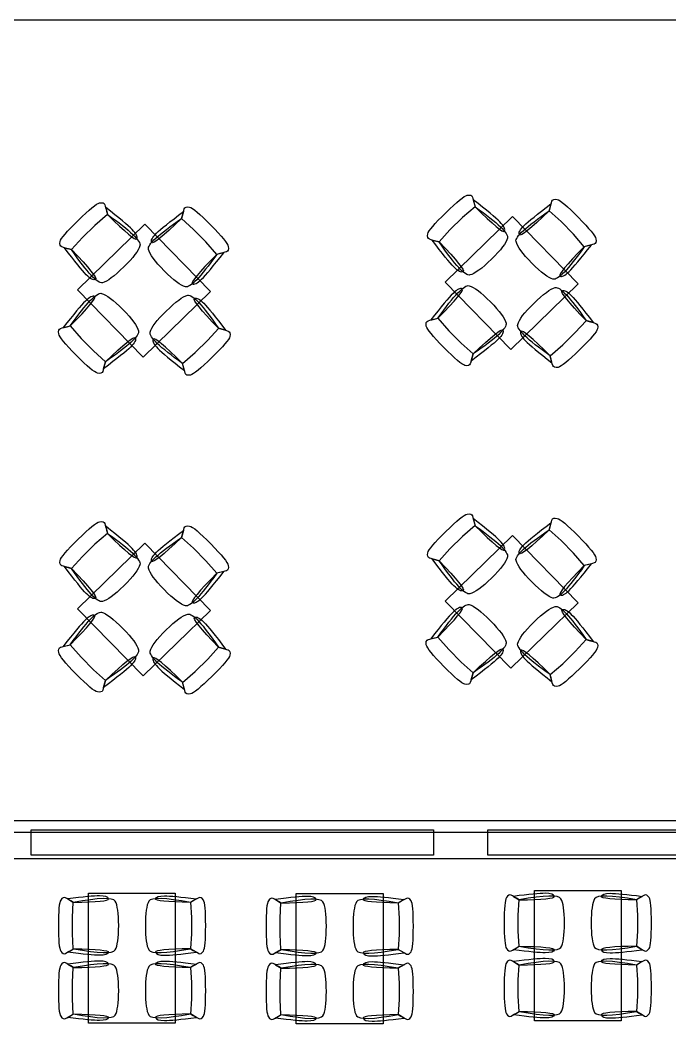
# Model space of a CAD drawing. Extents: x -101 to 1467, y -162 to 1113.
# Drawn here: x 565.5 to 790, y 765.6 to 1112.6 of the extents above; entities that cross this region are included whole.
import ezdxf

# ---------------------------------------------------------------- set-up
doc = ezdxf.new("R2010")
doc.units = 0
doc.layers.add('Oakfire_Kenosha_2019_V3', color=7, linetype='CONTINUOUS')

msp = doc.modelspace()

# ---------------------------------------------------------------- linework, layer by layer
at = {"layer": 'Oakfire_Kenosha_2019_V3', "color": 7}
for points in [[(1467.27, 1112.59), (115.68, 1112.59), (115.68, 831.95), (1467.27, 831.95)], [(758.23, 1021.43), (735.59, 1044.66), (712.35, 1022.01), (735, 998.78), (758.23, 1021.43), (735.59, 1044.66), (712.35, 1022.01), (735, 998.78)], [(631.26, 1018.77), (608.61, 1042), (585.38, 1019.36), (608.03, 996.12), (631.26, 1018.77), (608.61, 1042), (585.38, 1019.36), (608.03, 996.12)], [(758.23, 911.22), (735.59, 934.45), (712.35, 911.81), (735, 888.57), (758.23, 911.22), (735.59, 934.45), (712.35, 911.81), (735, 888.57)], [(631.26, 908.56), (608.61, 931.8), (585.38, 909.15), (608.03, 885.92), (631.26, 908.56), (608.61, 931.8), (585.38, 909.15), (608.03, 885.92)], [(115.68, 822.83), (1467.22, 822.83), (1467.22, 835.8), (115.68, 835.8)], [(708.26, 823.91), (569.3, 823.91), (569.3, 832.78), (708.26, 832.78)], [(865.98, 823.91), (727.02, 823.91), (727.02, 832.78), (865.98, 832.78)], [(589.16, 810.89), (619.12, 810.89), (619.12, 765.86), (589.16, 765.86)], [(660.9, 810.67), (690.86, 810.67), (690.86, 765.64), (660.9, 765.64)], [(743.14, 811.76), (773.1, 811.76), (773.1, 766.74), (743.14, 766.74)]]:
    msp.add_lwpolyline(points, close=True, dxfattribs=at)
for points in [[(595.08, 1047.86), (595.67, 1045.4)], [(722.64, 1048.07), (718.32, 1044.31)], [(722.05, 1050.51), (722.64, 1048.06)], [(748.88, 1049.07), (748.25, 1046.63)], [(595.66, 1045.41), (591.34, 1041.65)], [(621.91, 1046.41), (621.27, 1043.97)], [(752.39, 1042.92), (748.25, 1046.63)], [(591.34, 1041.65), (587.01, 1037.4)], [(625.41, 1040.26), (621.28, 1043.97)], [(718.32, 1044.31), (713.99, 1040.06)], [(756.64, 1038.59), (752.39, 1042.92)], [(587.02, 1037.4), (583.3, 1033.27)], [(629.66, 1035.93), (625.41, 1040.26)], [(713.99, 1040.06), (710.28, 1035.92)], [(760.4, 1034.27), (756.64, 1038.59)], [(633.42, 1031.61), (629.66, 1035.93)], [(707.84, 1036.55), (710.28, 1035.91)], [(762.84, 1034.85), (760.39, 1034.26)], [(580.86, 1033.89), (583.31, 1033.26)], [(635.87, 1032.2), (633.41, 1031.61)], [(580.39, 1006.3), (582.84, 1006.9)], [(582.84, 1006.89), (586.6, 1002.57)], [(707.36, 1008.96), (709.82, 1009.55)], [(709.81, 1009.55), (713.57, 1005.23)], [(757.27, 1004.57), (760.98, 1008.7)], [(763.43, 1008.08), (760.98, 1008.71)], [(630.3, 1001.92), (634.01, 1006.05)], [(636.45, 1005.42), (634.01, 1006.06)], [(713.57, 1005.23), (717.82, 1000.9)], [(752.95, 1000.32), (757.27, 1004.57)], [(586.6, 1002.57), (590.85, 998.24)], [(625.97, 997.67), (630.3, 1001.92)], [(717.82, 1000.9), (721.95, 997.19)], [(748.62, 996.56), (752.95, 1000.32)], [(590.85, 998.24), (594.98, 994.53)], [(621.65, 993.91), (625.97, 997.67)], [(721.33, 994.75), (721.96, 997.19)], [(749.21, 994.12), (748.62, 996.57)], [(594.35, 992.09), (594.99, 994.53)], [(622.24, 991.46), (621.65, 993.91)], [(722.05, 940.31), (722.64, 937.85)], [(595.08, 937.65), (595.67, 935.19)], [(722.64, 937.86), (718.32, 934.1)], [(748.88, 938.86), (748.25, 936.42)], [(595.66, 935.2), (591.34, 931.44)], [(621.91, 936.21), (621.27, 933.76)], [(625.41, 930.05), (621.28, 933.77)], [(718.32, 934.1), (713.99, 929.85)], [(752.39, 932.71), (748.25, 936.42)], [(591.34, 931.44), (587.01, 927.19)], [(629.66, 925.73), (625.41, 930.05)], [(713.99, 929.85), (710.28, 925.72)], [(756.64, 928.38), (752.39, 932.71)], [(587.02, 927.19), (583.3, 923.06)], [(760.4, 924.06), (756.64, 928.38)], [(580.86, 923.69), (583.31, 923.05)], [(633.42, 921.41), (629.66, 925.73)], [(707.84, 926.34), (710.28, 925.71)], [(762.84, 924.65), (760.39, 924.06)], [(635.87, 921.99), (633.41, 921.4)], [(707.36, 898.76), (709.82, 899.35)], [(709.81, 899.34), (713.57, 895.02)], [(580.39, 896.1), (582.84, 896.69)], [(582.84, 896.69), (586.6, 892.36)], [(630.3, 891.71), (634.01, 895.84)], [(636.45, 895.22), (634.01, 895.85)], [(757.27, 894.37), (760.98, 898.5)], [(763.43, 897.87), (760.98, 898.51)], [(586.6, 892.36), (590.85, 888.04)], [(625.97, 887.46), (630.3, 891.71)], [(713.57, 895.02), (717.82, 890.69)], [(752.95, 890.12), (757.27, 894.37)], [(717.82, 890.69), (721.95, 886.98)], [(748.62, 886.36), (752.95, 890.12)], [(590.85, 888.04), (594.98, 884.32)], [(621.65, 883.7), (625.97, 887.46)], [(721.33, 884.54), (721.96, 886.98)], [(749.21, 883.91), (748.62, 886.36)], [(594.35, 881.88), (594.99, 884.33)], [(622.24, 881.25), (621.65, 883.71)], [(581.94, 808.85), (583.94, 807.65)], [(626.4, 808.85), (624.4, 807.65)], [(653.67, 808.63), (655.68, 807.43)], [(698.14, 808.63), (696.13, 807.43)], [(735.92, 809.72), (737.92, 808.52)], [(737.53, 803.27), (737.85, 808.56)], [(780.38, 809.72), (778.38, 808.52)], [(778.39, 808.56), (778.71, 803.27)], [(583.55, 802.4), (583.87, 807.68)], [(624.41, 807.68), (624.73, 802.4)], [(655.29, 802.17), (655.61, 807.46)], [(696.15, 807.46), (696.47, 802.17)], [(583.55, 796.79), (583.55, 802.4)], [(624.73, 802.4), (624.73, 796.79)], [(655.29, 796.57), (655.29, 802.17)], [(696.47, 802.17), (696.47, 796.57)], [(737.53, 797.66), (737.53, 803.27)], [(778.71, 803.27), (778.71, 797.66)], [(583.87, 791.66), (583.55, 796.79)], [(624.73, 796.79), (624.41, 791.66)], [(655.61, 791.44), (655.29, 796.57)], [(696.47, 796.57), (696.15, 791.44)], [(737.85, 792.53), (737.53, 797.66)], [(778.71, 797.66), (778.39, 792.53)], [(581.94, 790.42), (583.94, 791.62)], [(626.4, 790.42), (624.4, 791.62)], [(653.67, 790.2), (655.68, 791.4)], [(698.14, 790.2), (696.13, 791.4)], [(735.92, 791.3), (737.92, 792.5)], [(780.38, 791.3), (778.38, 792.5)], [(581.94, 786.32), (583.94, 785.12)], [(583.55, 779.96), (583.87, 785.09)], [(626.4, 786.32), (624.4, 785.12)], [(624.41, 785.09), (624.73, 779.96)], [(653.67, 786.1), (655.68, 784.89)], [(655.29, 779.74), (655.61, 784.87)], [(698.14, 786.1), (696.13, 784.89)], [(696.15, 784.87), (696.47, 779.74)], [(735.92, 787.19), (737.92, 785.99)], [(737.53, 780.84), (737.85, 785.96)], [(780.38, 787.19), (778.38, 785.99)], [(778.39, 785.96), (778.71, 780.84)], [(737.53, 775.23), (737.53, 780.84)], [(778.71, 780.84), (778.71, 775.23)], [(583.55, 774.36), (583.55, 779.96)], [(624.73, 779.96), (624.73, 774.36)], [(655.29, 774.13), (655.29, 779.74)], [(696.47, 779.74), (696.47, 774.13)], [(583.87, 769.07), (583.55, 774.36)], [(624.73, 774.36), (624.41, 769.07)], [(655.61, 768.85), (655.29, 774.13)], [(696.47, 774.13), (696.15, 768.85)], [(737.85, 769.94), (737.53, 775.23)], [(778.71, 775.23), (778.39, 769.94)], [(581.94, 767.89), (583.94, 769.09)], [(626.4, 767.89), (624.4, 769.09)], [(653.67, 767.67), (655.68, 768.87)], [(698.14, 767.67), (696.13, 768.87)], [(735.92, 768.76), (737.92, 769.97)], [(780.38, 768.76), (778.38, 769.97)]]:
    msp.add_lwpolyline(points, dxfattribs=at)
for points in [[(712.51, 1046), (716.43, 1049.85), (718.9, 1051.87), (719.92, 1052.06)], [(719.92, 1052.06), (720.94, 1052.26), (721.55, 1052.05), (721.75, 1051.43)], [(721.75, 1051.43), (721.95, 1050.82), (722.25, 1049.69), (722.64, 1048.06)], [(585.54, 1043.35), (589.46, 1047.19), (591.92, 1049.21), (592.95, 1049.41)], [(592.95, 1049.41), (593.97, 1049.6), (594.58, 1049.39), (594.78, 1048.78)], [(594.78, 1048.78), (594.98, 1048.16), (595.27, 1047.04), (595.67, 1045.4)], [(604.23, 1040.18), (602.78, 1041.66), (599.73, 1044.22), (595.08, 1047.86)], [(622.22, 1047.33), (622.43, 1047.94), (623.05, 1048.14), (624.06, 1047.93)], [(624.06, 1047.93), (625.08, 1047.71), (627.52, 1045.65), (631.36, 1041.73)], [(731.21, 1042.83), (729.76, 1044.32), (726.7, 1046.88), (722.05, 1050.51)], [(722.64, 1048.06), (730.56, 1042.47), (734.3, 1038.87), (733.88, 1037.23)], [(722.64, 1048.06), (728.98, 1041.79), (732.36, 1038.99), (732.77, 1039.63)], [(739.59, 1041.56), (741.07, 1043.01), (744.17, 1045.52), (748.88, 1049.07)], [(748.25, 1046.63), (748.67, 1048.26), (748.99, 1049.38), (749.2, 1049.99)], [(749.2, 1049.99), (749.41, 1050.6), (750.02, 1050.8), (751.04, 1050.58)], [(751.04, 1050.58), (752.06, 1050.37), (754.49, 1048.31), (758.34, 1044.39)], [(595.67, 1045.4), (603.58, 1039.82), (607.33, 1036.21), (606.9, 1034.58)], [(595.67, 1045.4), (602.01, 1039.14), (605.39, 1036.33), (605.8, 1036.98)], [(612.62, 1038.9), (614.09, 1040.36), (617.19, 1042.86), (621.91, 1046.41)], [(621.27, 1043.97), (621.7, 1045.6), (622.01, 1046.72), (622.22, 1047.33)], [(706.32, 1038.71), (706.54, 1039.73), (708.6, 1042.16), (712.51, 1046)], [(736.82, 1036.01), (736.42, 1037.64), (740.23, 1041.18), (748.25, 1046.63)], [(748.25, 1046.63), (741.79, 1040.48), (738.37, 1037.73), (737.97, 1038.39)], [(758.34, 1044.39), (762.18, 1040.48), (764.2, 1038.01), (764.4, 1036.99)], [(579.35, 1036.05), (579.56, 1037.07), (581.63, 1039.5), (585.54, 1043.35)], [(609.84, 1033.35), (609.45, 1034.99), (613.26, 1038.53), (621.27, 1043.97)], [(621.27, 1043.97), (614.82, 1037.82), (611.39, 1035.07), (610.99, 1035.73)], [(631.36, 1041.73), (635.21, 1037.82), (637.23, 1035.35), (637.42, 1034.33)], [(732.77, 1039.63), (733.18, 1040.28), (732.66, 1041.35), (731.21, 1042.83)], [(737.97, 1038.39), (737.57, 1039.04), (738.11, 1040.1), (739.59, 1041.56)], [(605.8, 1036.98), (606.21, 1037.63), (605.68, 1038.69), (604.23, 1040.18)], [(610.99, 1035.73), (610.6, 1036.39), (611.14, 1037.44), (612.62, 1038.9)], [(706.92, 1036.86), (706.31, 1037.07), (706.11, 1037.69), (706.32, 1038.71)], [(579.95, 1034.21), (579.33, 1034.42), (579.14, 1035.03), (579.35, 1036.05)], [(583.31, 1033.26), (581.67, 1033.68), (580.56, 1034), (579.95, 1034.21)], [(606.9, 1034.58), (606.48, 1032.95), (604.62, 1030.51), (601.32, 1027.28)], [(637.42, 1034.33), (637.62, 1033.31), (637.41, 1032.7), (636.79, 1032.5)], [(710.28, 1035.91), (708.65, 1036.34), (707.53, 1036.65), (706.92, 1036.86)], [(715.35, 1027.26), (713.89, 1028.74), (711.39, 1031.83), (707.84, 1036.55)], [(720.9, 1024.49), (719.26, 1024.09), (715.72, 1027.9), (710.28, 1035.91)], [(710.28, 1035.91), (716.43, 1029.46), (719.18, 1026.04), (718.52, 1025.64)], [(733.88, 1037.23), (733.46, 1035.61), (731.6, 1033.17), (728.3, 1029.93)], [(742.27, 1028.61), (739.03, 1031.9), (737.21, 1034.37), (736.82, 1036.01)], [(760.39, 1034.26), (754.8, 1026.35), (751.2, 1022.6), (749.57, 1023.03)], [(760.39, 1034.26), (754.13, 1027.92), (751.32, 1024.54), (751.97, 1024.13)], [(755.17, 1025.7), (756.65, 1027.15), (759.21, 1030.2), (762.84, 1034.85)], [(763.77, 1035.15), (763.15, 1034.95), (762.03, 1034.66), (760.39, 1034.26)], [(764.4, 1036.99), (764.59, 1035.96), (764.38, 1035.35), (763.77, 1035.15)], [(588.37, 1024.6), (586.92, 1026.08), (584.41, 1029.18), (580.86, 1033.89)], [(593.92, 1021.83), (592.29, 1021.44), (588.75, 1025.24), (583.31, 1033.26)], [(583.31, 1033.26), (589.46, 1026.8), (592.2, 1023.38), (591.55, 1022.98)], [(615.29, 1025.95), (612.05, 1029.25), (610.24, 1031.71), (609.84, 1033.35)], [(633.41, 1031.61), (627.83, 1023.69), (624.22, 1019.95), (622.59, 1020.37)], [(633.41, 1031.61), (627.15, 1025.26), (624.35, 1021.89), (624.99, 1021.48)], [(628.19, 1023.04), (629.68, 1024.49), (632.24, 1027.55), (635.87, 1032.2)], [(636.79, 1032.5), (636.18, 1032.3), (635.05, 1032), (633.41, 1031.61)], [(601.32, 1027.28), (598.03, 1024.04), (595.56, 1022.22), (593.92, 1021.83)], [(718.52, 1025.64), (717.86, 1025.24), (716.81, 1025.78), (715.35, 1027.26)], [(728.3, 1029.93), (725, 1026.7), (722.54, 1024.88), (720.9, 1024.49)], [(749.57, 1023.03), (747.94, 1023.45), (745.5, 1025.31), (742.27, 1028.61)], [(591.55, 1022.98), (590.89, 1022.58), (589.83, 1023.12), (588.37, 1024.6)], [(622.59, 1020.37), (620.96, 1020.79), (618.53, 1022.65), (615.29, 1025.95)], [(751.97, 1024.13), (752.62, 1023.73), (753.68, 1024.25), (755.17, 1025.7)], [(624.99, 1021.48), (625.64, 1021.07), (626.71, 1021.59), (628.19, 1023.04)], [(709.82, 1009.55), (715.4, 1017.47), (719.01, 1021.21), (720.64, 1020.79)], [(718.24, 1019.68), (717.59, 1020.09), (716.52, 1019.57), (715.04, 1018.12)], [(720.64, 1020.79), (722.27, 1020.37), (724.7, 1018.51), (727.94, 1015.21)], [(742.96, 1014.69), (746.26, 1017.93), (748.72, 1019.75), (750.36, 1020.14)], [(750.36, 1020.14), (752, 1020.54), (755.54, 1016.73), (760.98, 1008.71)], [(582.84, 1006.89), (588.43, 1014.81), (592.04, 1018.56), (593.67, 1018.13)], [(582.84, 1006.9), (589.11, 1013.24), (591.91, 1016.61), (591.27, 1017.03)], [(591.27, 1017.03), (590.62, 1017.43), (589.55, 1016.91), (588.07, 1015.46)], [(593.67, 1018.13), (595.3, 1017.71), (597.73, 1015.85), (600.97, 1012.55)], [(615.99, 1012.04), (619.28, 1015.27), (621.75, 1017.09), (623.39, 1017.49)], [(623.39, 1017.49), (625.03, 1017.88), (628.57, 1014.07), (634.01, 1006.06)], [(625.77, 1016.33), (626.42, 1016.73), (627.48, 1016.19), (628.94, 1014.71)], [(715.04, 1018.12), (713.56, 1016.67), (711, 1013.61), (707.36, 1008.96)], [(709.82, 1009.55), (716.08, 1015.9), (718.89, 1019.27), (718.24, 1019.68)], [(760.98, 1008.71), (754.83, 1015.17), (752.09, 1018.59), (752.74, 1018.99)], [(752.74, 1018.99), (753.4, 1019.39), (754.45, 1018.85), (755.91, 1017.37)], [(755.91, 1017.37), (757.37, 1015.89), (759.87, 1012.79), (763.43, 1008.08)], [(588.07, 1015.46), (586.58, 1014.01), (584.02, 1010.96), (580.39, 1006.3)], [(634.01, 1006.06), (627.86, 1012.51), (625.11, 1015.94), (625.77, 1016.33)], [(628.94, 1014.71), (630.4, 1013.23), (632.9, 1010.14), (636.45, 1005.42)], [(727.94, 1015.21), (731.18, 1011.91), (733, 1009.45), (733.39, 1007.81)], [(737.38, 1007.39), (737.81, 1009.02), (739.67, 1011.46), (742.96, 1014.69)], [(600.97, 1012.55), (604.2, 1009.26), (606.02, 1006.79), (606.42, 1005.15)], [(610.41, 1004.74), (610.83, 1006.37), (612.69, 1008.8), (615.99, 1012.04)], [(579.47, 1006.01), (580.08, 1006.21), (581.21, 1006.5), (582.84, 1006.89)], [(705.81, 1006.83), (705.62, 1007.85), (705.83, 1008.46), (706.44, 1008.66)], [(711.87, 999.43), (708.03, 1003.34), (706.01, 1005.81), (705.81, 1006.83)], [(706.44, 1008.66), (707.05, 1008.86), (708.18, 1009.16), (709.82, 1009.55)], [(733.39, 1007.81), (733.78, 1006.17), (729.97, 1002.63), (721.96, 997.19)], [(748.62, 996.57), (740.71, 1002.16), (736.96, 1005.76), (737.38, 1007.39)], [(760.98, 1008.71), (762.61, 1008.29), (763.73, 1007.97), (764.34, 1007.76)], [(764.34, 1007.76), (764.95, 1007.55), (765.15, 1006.94), (764.94, 1005.92)], [(578.84, 1004.17), (578.64, 1005.2), (578.85, 1005.81), (579.47, 1006.01)], [(584.9, 996.77), (581.05, 1000.68), (579.03, 1003.15), (578.84, 1004.17)], [(606.42, 1005.15), (606.81, 1003.52), (603, 999.98), (594.99, 994.53)], [(594.99, 994.53), (601.44, 1000.68), (604.87, 1003.43), (605.26, 1002.77)], [(605.26, 1002.77), (605.66, 1002.12), (605.12, 1001.06), (603.64, 999.6)], [(621.65, 993.91), (613.73, 999.5), (609.99, 1003.11), (610.41, 1004.74)], [(621.65, 993.91), (615.3, 1000.18), (611.93, 1002.98), (611.52, 1002.34)], [(637.96, 1003.26), (637.75, 1002.24), (635.69, 999.81), (631.77, 995.97)], [(634.01, 1006.06), (635.64, 1005.63), (636.76, 1005.32), (637.37, 1005.11)], [(637.37, 1005.11), (637.98, 1004.9), (638.18, 1004.28), (637.96, 1003.26)], [(721.96, 997.19), (728.41, 1003.34), (731.84, 1006.09), (732.24, 1005.43)], [(732.24, 1005.43), (732.64, 1004.77), (732.09, 1003.72), (730.62, 1002.26)], [(738.49, 1004.99), (738.08, 1004.34), (738.6, 1003.28), (740.05, 1001.79)], [(748.62, 996.57), (742.28, 1002.83), (738.9, 1005.64), (738.49, 1004.99)], [(764.94, 1005.92), (764.73, 1004.9), (762.66, 1002.47), (758.75, 998.63)], [(603.64, 999.6), (602.16, 998.15), (599.07, 995.64), (594.35, 992.09)], [(611.52, 1002.34), (611.11, 1001.69), (611.63, 1000.62), (613.08, 999.14)], [(719.17, 993.23), (718.15, 993.45), (715.72, 995.51), (711.87, 999.43)], [(730.62, 1002.26), (729.14, 1000.8), (726.04, 998.3), (721.33, 994.75)], [(740.05, 1001.79), (741.51, 1000.31), (744.56, 997.75), (749.21, 994.12)], [(592.19, 990.58), (591.17, 990.79), (588.74, 992.85), (584.9, 996.77)], [(613.08, 999.14), (614.53, 997.65), (617.58, 995.09), (622.24, 991.46)], [(631.77, 995.97), (627.86, 992.12), (625.39, 990.1), (624.37, 989.91)], [(721.96, 997.19), (721.54, 995.56), (721.22, 994.44), (721.01, 993.83)], [(749.51, 993.19), (749.31, 993.81), (749.01, 994.93), (748.62, 996.57)], [(758.75, 998.63), (754.83, 994.78), (752.36, 992.76), (751.34, 992.56)], [(594.99, 994.53), (594.56, 992.9), (594.25, 991.78), (594.04, 991.17)], [(622.54, 990.54), (622.34, 991.15), (622.04, 992.28), (621.65, 993.91)], [(721.01, 993.83), (720.8, 993.22), (720.19, 993.02), (719.17, 993.23)], [(751.34, 992.56), (750.32, 992.37), (749.71, 992.58), (749.51, 993.19)], [(594.04, 991.17), (593.83, 990.56), (593.21, 990.36), (592.19, 990.58)], [(624.37, 989.91), (623.34, 989.71), (622.73, 989.92), (622.54, 990.54)], [(712.51, 935.8), (716.43, 939.64), (718.9, 941.66), (719.92, 941.86)], [(719.92, 941.86), (720.94, 942.05), (721.55, 941.84), (721.75, 941.23)], [(721.75, 941.23), (721.95, 940.61), (722.25, 939.49), (722.64, 937.85)], [(731.21, 932.63), (729.76, 934.11), (726.7, 936.67), (722.05, 940.31)], [(749.2, 939.78), (749.41, 940.39), (750.02, 940.59), (751.04, 940.38)], [(751.04, 940.38), (752.06, 940.16), (754.49, 938.1), (758.34, 934.19)], [(585.54, 933.14), (589.46, 936.99), (591.92, 939.01), (592.95, 939.2)], [(592.95, 939.2), (593.97, 939.4), (594.58, 939.19), (594.78, 938.57)], [(594.78, 938.57), (594.98, 937.96), (595.27, 936.83), (595.67, 935.19)], [(604.23, 929.97), (602.78, 931.46), (599.73, 934.02), (595.08, 937.65)], [(621.27, 933.76), (621.7, 935.39), (622.01, 936.51), (622.22, 937.12)], [(622.22, 937.12), (622.43, 937.73), (623.05, 937.93), (624.06, 937.72)], [(624.06, 937.72), (625.08, 937.51), (627.52, 935.44), (631.36, 931.53)], [(722.64, 937.85), (730.56, 932.27), (734.3, 928.66), (733.88, 927.03)], [(722.64, 937.85), (728.98, 931.59), (732.36, 928.78), (732.77, 929.43)], [(739.59, 931.35), (741.07, 932.81), (744.17, 935.31), (748.88, 938.86)], [(748.25, 936.42), (748.67, 938.05), (748.99, 939.17), (749.2, 939.78)], [(595.67, 935.19), (603.58, 929.61), (607.33, 926), (606.9, 924.37)], [(595.67, 935.19), (602.01, 928.93), (605.39, 926.12), (605.8, 926.77)], [(609.84, 923.14), (609.45, 924.78), (613.26, 928.32), (621.27, 933.76)], [(621.27, 933.76), (614.82, 927.61), (611.39, 924.87), (610.99, 925.52)], [(612.62, 928.69), (614.09, 930.15), (617.19, 932.66), (621.91, 936.21)], [(706.32, 928.5), (706.54, 929.52), (708.6, 931.95), (712.51, 935.8)], [(736.82, 925.8), (736.42, 927.44), (740.23, 930.98), (748.25, 936.42)], [(748.25, 936.42), (741.79, 930.27), (738.37, 927.52), (737.97, 928.18)], [(758.34, 934.19), (762.18, 930.27), (764.2, 927.8), (764.4, 926.78)], [(579.35, 925.84), (579.56, 926.86), (581.63, 929.3), (585.54, 933.14)], [(605.8, 926.77), (606.21, 927.42), (605.68, 928.49), (604.23, 929.97)], [(631.36, 931.53), (635.21, 927.61), (637.23, 925.15), (637.42, 924.12)], [(732.77, 929.43), (733.18, 930.08), (732.66, 931.14), (731.21, 932.63)], [(737.97, 928.18), (737.57, 928.84), (738.11, 929.89), (739.59, 931.35)], [(610.99, 925.52), (610.6, 926.18), (611.14, 927.24), (612.62, 928.69)], [(706.92, 926.66), (706.31, 926.87), (706.11, 927.48), (706.32, 928.5)], [(710.28, 925.71), (708.65, 926.13), (707.53, 926.45), (706.92, 926.66)], [(733.88, 927.03), (733.46, 925.4), (731.6, 922.97), (728.3, 919.73)], [(764.4, 926.78), (764.59, 925.76), (764.38, 925.15), (763.77, 924.95)], [(579.95, 924), (579.33, 924.21), (579.14, 924.82), (579.35, 925.84)], [(583.31, 923.05), (581.67, 923.48), (580.56, 923.79), (579.95, 924)], [(588.37, 914.4), (586.92, 915.87), (584.41, 918.97), (580.86, 923.69)], [(593.92, 911.62), (592.29, 911.23), (588.75, 915.04), (583.31, 923.05)], [(583.31, 923.05), (589.46, 916.6), (592.2, 913.17), (591.55, 912.77)], [(606.9, 924.37), (606.48, 922.74), (604.62, 920.31), (601.32, 917.07)], [(615.29, 915.74), (612.05, 919.04), (610.24, 921.51), (609.84, 923.14)], [(637.42, 924.12), (637.62, 923.1), (637.41, 922.49), (636.79, 922.29)], [(715.35, 917.05), (713.89, 918.53), (711.39, 921.63), (707.84, 926.34)], [(720.9, 914.28), (719.26, 913.89), (715.72, 917.7), (710.28, 925.71)], [(710.28, 925.71), (716.43, 919.26), (719.18, 915.83), (718.52, 915.43)], [(742.27, 918.4), (739.03, 921.7), (737.21, 924.16), (736.82, 925.8)], [(760.39, 924.06), (754.8, 916.14), (751.2, 912.4), (749.57, 912.82)], [(760.39, 924.06), (754.13, 917.71), (751.32, 914.34), (751.97, 913.93)], [(755.17, 915.49), (756.65, 916.94), (759.21, 920), (762.84, 924.65)], [(763.77, 924.95), (763.15, 924.75), (762.03, 924.45), (760.39, 924.06)], [(633.41, 921.4), (627.83, 913.49), (624.22, 909.74), (622.59, 910.16)], [(633.41, 921.4), (627.15, 915.06), (624.35, 911.68), (624.99, 911.27)], [(628.19, 912.84), (629.68, 914.29), (632.24, 917.34), (635.87, 921.99)], [(636.79, 922.29), (636.18, 922.09), (635.05, 921.8), (633.41, 921.4)], [(728.3, 919.73), (725, 916.49), (722.54, 914.67), (720.9, 914.28)], [(601.32, 917.07), (598.03, 913.83), (595.56, 912.02), (593.92, 911.62)], [(718.52, 915.43), (717.86, 915.03), (716.81, 915.57), (715.35, 917.05)], [(749.57, 912.82), (747.94, 913.24), (745.5, 915.1), (742.27, 918.4)], [(591.55, 912.77), (590.89, 912.38), (589.83, 912.92), (588.37, 914.4)], [(622.59, 910.16), (620.96, 910.59), (618.53, 912.45), (615.29, 915.74)], [(624.99, 911.27), (625.64, 910.86), (626.71, 911.39), (628.19, 912.84)], [(751.97, 913.93), (752.62, 913.52), (753.68, 914.04), (755.17, 915.49)], [(709.82, 899.35), (715.4, 907.26), (719.01, 911.01), (720.64, 910.58)], [(709.82, 899.35), (716.08, 905.69), (718.89, 909.07), (718.24, 909.48)], [(718.24, 909.48), (717.59, 909.88), (716.52, 909.36), (715.04, 907.91)], [(720.64, 910.58), (722.27, 910.16), (724.7, 908.3), (727.94, 905)], [(742.96, 904.49), (746.26, 907.73), (748.72, 909.54), (750.36, 909.94)], [(750.36, 909.94), (752, 910.33), (755.54, 906.52), (760.98, 898.51)], [(752.74, 908.78), (753.4, 909.18), (754.45, 908.64), (755.91, 907.16)], [(582.84, 896.69), (588.43, 904.6), (592.04, 908.35), (593.67, 907.93)], [(582.84, 896.69), (589.11, 903.03), (591.91, 906.41), (591.27, 906.82)], [(591.27, 906.82), (590.62, 907.23), (589.55, 906.71), (588.07, 905.25)], [(593.67, 907.93), (595.3, 907.5), (597.73, 905.64), (600.97, 902.35)], [(615.99, 901.83), (619.28, 905.07), (621.75, 906.88), (623.39, 907.28)], [(623.39, 907.28), (625.03, 907.67), (628.57, 903.86), (634.01, 895.85)], [(634.01, 895.85), (627.86, 902.3), (625.11, 905.73), (625.77, 906.13)], [(625.77, 906.13), (626.42, 906.53), (627.48, 905.98), (628.94, 904.51)], [(715.04, 907.91), (713.56, 906.46), (711, 903.41), (707.36, 898.76)], [(760.98, 898.51), (754.83, 904.96), (752.09, 908.39), (752.74, 908.78)], [(755.91, 907.16), (757.37, 905.69), (759.87, 902.59), (763.43, 897.87)], [(588.07, 905.25), (586.58, 903.8), (584.02, 900.75), (580.39, 896.1)], [(600.97, 902.35), (604.2, 899.05), (606.02, 896.58), (606.42, 894.95)], [(628.94, 904.51), (630.4, 903.03), (632.9, 899.93), (636.45, 895.22)], [(727.94, 905), (731.18, 901.71), (733, 899.24), (733.39, 897.6)], [(737.38, 897.19), (737.81, 898.82), (739.67, 901.25), (742.96, 904.49)], [(610.41, 894.53), (610.83, 896.16), (612.69, 898.59), (615.99, 901.83)], [(706.44, 898.46), (707.05, 898.66), (708.18, 898.95), (709.82, 899.35)], [(578.84, 893.97), (578.64, 894.99), (578.85, 895.6), (579.47, 895.8)], [(579.47, 895.8), (580.08, 896), (581.21, 896.29), (582.84, 896.69)], [(634.01, 895.85), (635.64, 895.43), (636.76, 895.11), (637.37, 894.9)], [(705.81, 896.62), (705.62, 897.65), (705.83, 898.26), (706.44, 898.46)], [(711.87, 889.22), (708.03, 893.13), (706.01, 895.6), (705.81, 896.62)], [(733.39, 897.6), (733.78, 895.97), (729.97, 892.43), (721.96, 886.98)], [(721.96, 886.98), (728.41, 893.13), (731.84, 895.88), (732.24, 895.22)], [(732.24, 895.22), (732.64, 894.57), (732.09, 893.51), (730.62, 892.05)], [(748.62, 886.36), (740.71, 891.95), (736.96, 895.56), (737.38, 897.19)], [(748.62, 886.36), (742.28, 892.63), (738.9, 895.43), (738.49, 894.79)], [(764.94, 895.71), (764.73, 894.69), (762.66, 892.26), (758.75, 888.42)], [(760.98, 898.51), (762.61, 898.08), (763.73, 897.77), (764.34, 897.56)], [(764.34, 897.56), (764.95, 897.35), (765.15, 896.73), (764.94, 895.71)], [(584.9, 886.56), (581.05, 890.48), (579.03, 892.94), (578.84, 893.97)], [(606.42, 894.95), (606.81, 893.31), (603, 889.77), (594.99, 884.33)], [(594.99, 884.33), (601.44, 890.48), (604.87, 893.22), (605.26, 892.57)], [(605.26, 892.57), (605.66, 891.91), (605.12, 890.85), (603.64, 889.4)], [(621.65, 883.71), (613.73, 889.29), (609.99, 892.9), (610.41, 894.53)], [(611.52, 892.13), (611.11, 891.48), (611.63, 890.41), (613.08, 888.93)], [(621.65, 883.71), (615.3, 889.97), (611.93, 892.78), (611.52, 892.13)], [(637.96, 893.06), (637.75, 892.04), (635.69, 889.61), (631.77, 885.76)], [(637.37, 894.9), (637.98, 894.69), (638.18, 894.08), (637.96, 893.06)], [(730.62, 892.05), (729.14, 890.6), (726.04, 888.09), (721.33, 884.54)], [(738.49, 894.79), (738.08, 894.14), (738.6, 893.07), (740.05, 891.59)], [(603.64, 889.4), (602.16, 887.94), (599.07, 885.43), (594.35, 881.88)], [(613.08, 888.93), (614.53, 887.45), (617.58, 884.89), (622.24, 881.25)], [(719.17, 883.03), (718.15, 883.24), (715.72, 885.31), (711.87, 889.22)], [(740.05, 891.59), (741.51, 890.1), (744.56, 887.54), (749.21, 883.91)], [(758.75, 888.42), (754.83, 884.57), (752.36, 882.55), (751.34, 882.36)], [(592.19, 880.37), (591.17, 880.58), (588.74, 882.65), (584.9, 886.56)], [(631.77, 885.76), (627.86, 881.92), (625.39, 879.9), (624.37, 879.7)], [(721.96, 886.98), (721.54, 885.35), (721.22, 884.23), (721.01, 883.62)], [(749.51, 882.99), (749.31, 883.6), (749.01, 884.73), (748.62, 886.36)], [(594.99, 884.33), (594.56, 882.7), (594.25, 881.58), (594.04, 880.97)], [(622.54, 880.33), (622.34, 880.94), (622.04, 882.07), (621.65, 883.71)], [(721.01, 883.62), (720.8, 883.01), (720.19, 882.81), (719.17, 883.03)], [(751.34, 882.36), (750.32, 882.16), (749.71, 882.37), (749.51, 882.99)], [(594.04, 880.97), (593.83, 880.36), (593.21, 880.16), (592.19, 880.37)], [(624.37, 879.7), (623.34, 879.51), (622.73, 879.72), (622.54, 880.33)], [(579.53, 808.45), (579, 807.65), (578.73, 804.71), (578.73, 799.64)], [(581.14, 809.25), (580.6, 809.52), (580.07, 809.25), (579.53, 808.45)], [(583.94, 807.65), (582.61, 808.45), (581.67, 808.98), (581.14, 809.25)], [(592.94, 809.91), (591.02, 809.92), (587.35, 809.56), (581.94, 808.85)], [(598.36, 808.05), (597.56, 809.38), (592.75, 809.25), (583.94, 807.65)], [(583.94, 807.65), (592.18, 807.77), (596.22, 808.18), (596.06, 808.87)], [(596.06, 808.87), (595.9, 809.56), (594.86, 809.91), (592.94, 809.91)], [(624.4, 807.65), (615.59, 809.25), (610.78, 809.38), (609.98, 808.05)], [(624.4, 807.65), (616.16, 807.77), (612.11, 808.18), (612.28, 808.87)], [(612.28, 808.87), (612.44, 809.56), (613.48, 809.91), (615.4, 809.91)], [(615.4, 809.91), (617.32, 809.92), (620.99, 809.56), (626.4, 808.85)], [(627.2, 809.25), (626.67, 808.98), (625.73, 808.45), (624.4, 807.65)], [(628.8, 808.45), (628.27, 809.25), (627.74, 809.52), (627.2, 809.25)], [(629.61, 799.64), (629.61, 804.71), (629.34, 807.65), (628.8, 808.45)], [(652.87, 809.03), (652.34, 809.3), (651.81, 809.03), (651.27, 808.23)], [(655.68, 807.43), (654.34, 808.23), (653.41, 808.76), (652.87, 809.03)], [(664.67, 809.69), (662.75, 809.7), (659.09, 809.34), (653.67, 808.63)], [(670.1, 807.83), (669.3, 809.16), (664.49, 809.03), (655.68, 807.43)], [(655.68, 807.43), (663.92, 807.55), (667.96, 807.96), (667.8, 808.65)], [(667.8, 808.65), (667.63, 809.34), (666.59, 809.69), (664.67, 809.69)], [(696.13, 807.43), (687.32, 809.03), (682.52, 809.16), (681.71, 807.83)], [(696.13, 807.43), (687.89, 807.55), (683.85, 807.96), (684.01, 808.65)], [(684.01, 808.65), (684.18, 809.34), (685.22, 809.69), (687.14, 809.69)], [(687.14, 809.69), (689.06, 809.7), (692.73, 809.34), (698.14, 808.63)], [(698.94, 809.03), (698.41, 808.76), (697.47, 808.23), (696.13, 807.43)], [(700.54, 808.23), (700.01, 809.03), (699.47, 809.3), (698.94, 809.03)], [(733.51, 809.32), (732.98, 808.52), (732.71, 805.58), (732.71, 800.51)], [(735.12, 810.12), (734.58, 810.39), (734.05, 810.12), (733.51, 809.32)], [(737.92, 808.52), (736.59, 809.32), (735.65, 809.86), (735.12, 810.12)], [(746.92, 810.79), (745, 810.79), (741.33, 810.44), (735.92, 809.72)], [(752.34, 808.92), (751.54, 810.26), (746.73, 810.12), (737.92, 808.52)], [(737.92, 808.52), (746.16, 808.65), (750.2, 809.05), (750.04, 809.74)], [(750.04, 809.74), (749.88, 810.44), (748.84, 810.78), (746.92, 810.79)], [(753.54, 800.51), (753.54, 804.78), (753.14, 807.59), (752.34, 808.92)], [(763.96, 808.92), (763.16, 807.59), (762.76, 804.78), (762.76, 800.51)], [(778.38, 808.52), (769.57, 810.12), (764.76, 810.26), (763.96, 808.92)], [(778.38, 808.52), (770.14, 808.65), (766.09, 809.05), (766.26, 809.74)], [(766.26, 809.74), (766.42, 810.44), (767.46, 810.78), (769.38, 810.79)], [(769.38, 810.79), (771.3, 810.79), (774.97, 810.44), (780.38, 809.72)], [(781.18, 810.12), (780.65, 809.86), (779.71, 809.32), (778.38, 808.52)], [(782.78, 809.32), (782.25, 810.12), (781.72, 810.39), (781.18, 810.12)], [(783.59, 800.51), (783.59, 805.58), (783.32, 808.52), (782.78, 809.32)], [(599.56, 799.64), (599.56, 803.91), (599.16, 806.71), (598.36, 808.05)], [(609.98, 808.05), (609.18, 806.71), (608.78, 803.91), (608.78, 799.64)], [(651.27, 808.23), (650.74, 807.43), (650.47, 804.49), (650.47, 799.41)], [(671.3, 799.41), (671.3, 803.69), (670.9, 806.49), (670.1, 807.83)], [(681.71, 807.83), (680.91, 806.49), (680.51, 803.69), (680.51, 799.41)], [(701.34, 799.41), (701.34, 804.49), (701.08, 807.43), (700.54, 808.23)], [(578.73, 799.64), (578.73, 794.56), (579, 791.63), (579.53, 790.82)], [(598.36, 791.22), (599.16, 792.56), (599.56, 795.36), (599.56, 799.64)], [(608.78, 799.64), (608.78, 795.36), (609.18, 792.56), (609.98, 791.22)], [(628.8, 790.82), (629.34, 791.62), (629.61, 794.56), (629.61, 799.64)], [(650.47, 799.41), (650.47, 794.34), (650.74, 791.4), (651.27, 790.6)], [(670.1, 791), (670.9, 792.34), (671.3, 795.14), (671.3, 799.41)], [(680.51, 799.41), (680.51, 795.14), (680.91, 792.34), (681.71, 791)], [(700.54, 790.6), (701.08, 791.4), (701.34, 794.34), (701.34, 799.41)], [(732.71, 800.51), (732.71, 795.43), (732.98, 792.5), (733.51, 791.7)], [(752.34, 792.1), (753.14, 793.43), (753.54, 796.24), (753.54, 800.51)], [(762.76, 800.51), (762.76, 796.24), (763.16, 793.43), (763.96, 792.1)], [(782.78, 791.7), (783.32, 792.5), (783.59, 795.43), (783.59, 800.51)], [(581.14, 790.02), (581.67, 790.29), (582.61, 790.82), (583.94, 791.63)], [(583.94, 791.63), (592.75, 790.02), (597.56, 789.89), (598.36, 791.22)], [(583.94, 791.62), (592.18, 791.5), (596.22, 791.09), (596.06, 790.4)], [(609.98, 791.22), (610.78, 789.89), (615.59, 790.02), (624.4, 791.62)], [(624.4, 791.62), (616.16, 791.5), (612.11, 791.09), (612.28, 790.4)], [(624.4, 791.62), (625.73, 790.82), (626.67, 790.29), (627.2, 790.02)], [(652.87, 789.8), (653.41, 790.07), (654.34, 790.6), (655.68, 791.4)], [(655.68, 791.4), (664.49, 789.8), (669.3, 789.67), (670.1, 791)], [(655.68, 791.4), (663.92, 791.28), (667.96, 790.87), (667.8, 790.18)], [(681.71, 791), (682.52, 789.67), (687.32, 789.8), (696.13, 791.4)], [(696.13, 791.4), (687.89, 791.28), (683.85, 790.87), (684.01, 790.18)], [(696.13, 791.4), (697.47, 790.6), (698.41, 790.07), (698.94, 789.8)], [(733.51, 791.7), (734.05, 790.9), (734.58, 790.63), (735.12, 790.9)], [(735.12, 790.9), (735.65, 791.16), (736.59, 791.7), (737.92, 792.5)], [(746.92, 790.23), (745, 790.23), (741.33, 790.58), (735.92, 791.3)], [(737.92, 792.5), (746.73, 790.9), (751.54, 790.76), (752.34, 792.1)], [(737.92, 792.5), (746.16, 792.37), (750.2, 791.96), (750.04, 791.27)], [(750.04, 791.27), (749.88, 790.58), (748.84, 790.24), (746.92, 790.23)], [(763.96, 792.1), (764.76, 790.76), (769.57, 790.89), (778.38, 792.5)], [(778.38, 792.5), (770.14, 792.37), (766.09, 791.96), (766.26, 791.27)], [(766.26, 791.27), (766.42, 790.58), (767.46, 790.24), (769.38, 790.23)], [(769.38, 790.23), (771.3, 790.23), (774.97, 790.58), (780.38, 791.3)], [(778.38, 792.5), (779.71, 791.7), (780.65, 791.16), (781.18, 790.89)], [(781.18, 790.89), (781.72, 790.63), (782.25, 790.89), (782.78, 791.7)], [(579.53, 790.82), (580.07, 790.02), (580.6, 789.76), (581.14, 790.02)], [(592.94, 789.36), (591.02, 789.35), (587.35, 789.71), (581.94, 790.42)], [(596.06, 790.4), (595.9, 789.71), (594.86, 789.36), (592.94, 789.36)], [(612.28, 790.4), (612.44, 789.71), (613.48, 789.36), (615.4, 789.36)], [(615.4, 789.36), (617.32, 789.35), (620.99, 789.71), (626.4, 790.42)], [(627.2, 790.02), (627.74, 789.76), (628.27, 790.02), (628.8, 790.82)], [(651.27, 790.6), (651.81, 789.8), (652.34, 789.53), (652.87, 789.8)], [(664.67, 789.14), (662.75, 789.13), (659.09, 789.49), (653.67, 790.2)], [(667.8, 790.18), (667.63, 789.49), (666.59, 789.14), (664.67, 789.14)], [(684.01, 790.18), (684.18, 789.49), (685.22, 789.14), (687.14, 789.14)], [(687.14, 789.14), (689.06, 789.13), (692.73, 789.49), (698.14, 790.2)], [(698.94, 789.8), (699.47, 789.53), (700.01, 789.8), (700.54, 790.6)], [(735.12, 787.59), (734.58, 787.86), (734.05, 787.59), (733.51, 786.79)], [(737.92, 785.99), (736.59, 786.79), (735.65, 787.32), (735.12, 787.59)], [(746.92, 788.25), (745, 788.26), (741.33, 787.9), (735.92, 787.19)], [(752.34, 786.39), (751.54, 787.72), (746.73, 787.59), (737.92, 785.99)], [(750.04, 787.21), (749.88, 787.9), (748.84, 788.25), (746.92, 788.25)], [(778.38, 785.99), (769.57, 787.59), (764.76, 787.72), (763.96, 786.39)], [(766.26, 787.21), (766.42, 787.9), (767.46, 788.25), (769.38, 788.25)], [(769.38, 788.25), (771.3, 788.26), (774.97, 787.9), (780.38, 787.19)], [(781.18, 787.59), (780.65, 787.32), (779.71, 786.79), (778.38, 785.99)], [(782.78, 786.79), (782.25, 787.59), (781.72, 787.86), (781.18, 787.59)], [(579.53, 785.92), (579, 785.12), (578.73, 782.18), (578.73, 777.1)], [(581.14, 786.72), (580.6, 786.98), (580.07, 786.72), (579.53, 785.92)], [(583.94, 785.12), (582.61, 785.92), (581.67, 786.45), (581.14, 786.72)], [(592.94, 787.38), (591.02, 787.39), (587.35, 787.03), (581.94, 786.32)], [(598.36, 785.52), (597.56, 786.85), (592.75, 786.72), (583.94, 785.12)], [(583.94, 785.12), (592.18, 785.24), (596.22, 785.65), (596.06, 786.34)], [(596.06, 786.34), (595.9, 787.03), (594.86, 787.38), (592.94, 787.38)], [(599.56, 777.1), (599.56, 781.38), (599.16, 784.18), (598.36, 785.52)], [(609.98, 785.52), (609.18, 784.18), (608.78, 781.38), (608.78, 777.1)], [(624.4, 785.12), (615.59, 786.72), (610.78, 786.85), (609.98, 785.52)], [(624.4, 785.12), (616.16, 785.24), (612.11, 785.65), (612.28, 786.34)], [(612.28, 786.34), (612.44, 787.03), (613.48, 787.38), (615.4, 787.38)], [(615.4, 787.38), (617.32, 787.39), (620.99, 787.03), (626.4, 786.32)], [(627.2, 786.72), (626.67, 786.45), (625.73, 785.92), (624.4, 785.12)], [(628.8, 785.92), (628.27, 786.72), (627.74, 786.98), (627.2, 786.72)], [(629.61, 777.1), (629.61, 782.18), (629.34, 785.12), (628.8, 785.92)], [(651.27, 785.7), (650.74, 784.89), (650.47, 781.96), (650.47, 776.88)], [(652.87, 786.5), (652.34, 786.76), (651.81, 786.5), (651.27, 785.7)], [(655.68, 784.89), (654.34, 785.7), (653.41, 786.23), (652.87, 786.5)], [(664.67, 787.16), (662.75, 787.16), (659.09, 786.81), (653.67, 786.1)], [(670.1, 785.3), (669.3, 786.63), (664.49, 786.5), (655.68, 784.89)], [(655.68, 784.89), (663.92, 785.02), (667.96, 785.43), (667.8, 786.12)], [(667.8, 786.12), (667.63, 786.81), (666.59, 787.16), (664.67, 787.16)], [(671.3, 776.88), (671.3, 781.15), (670.9, 783.96), (670.1, 785.3)], [(681.71, 785.3), (680.91, 783.96), (680.51, 781.15), (680.51, 776.88)], [(696.13, 784.89), (687.32, 786.5), (682.52, 786.63), (681.71, 785.3)], [(696.13, 784.89), (687.89, 785.02), (683.85, 785.43), (684.01, 786.12)], [(684.01, 786.12), (684.18, 786.81), (685.22, 787.16), (687.14, 787.16)], [(687.14, 787.16), (689.06, 787.16), (692.73, 786.81), (698.14, 786.1)], [(698.94, 786.5), (698.41, 786.23), (697.47, 785.7), (696.13, 784.89)], [(700.54, 785.7), (700.01, 786.5), (699.47, 786.76), (698.94, 786.5)], [(701.34, 776.88), (701.34, 781.96), (701.08, 784.89), (700.54, 785.7)], [(733.51, 786.79), (732.98, 785.99), (732.71, 783.05), (732.71, 777.98)], [(737.92, 785.99), (746.16, 786.11), (750.2, 786.52), (750.04, 787.21)], [(753.54, 777.98), (753.54, 782.25), (753.14, 785.05), (752.34, 786.39)], [(763.96, 786.39), (763.16, 785.05), (762.76, 782.25), (762.76, 777.98)], [(778.38, 785.99), (770.14, 786.11), (766.09, 786.52), (766.26, 787.21)], [(783.59, 777.98), (783.59, 783.05), (783.32, 785.99), (782.78, 786.79)], [(732.71, 777.98), (732.71, 772.9), (732.98, 769.97), (733.51, 769.16)], [(752.34, 769.57), (753.14, 770.9), (753.54, 773.7), (753.54, 777.98)], [(762.76, 777.98), (762.76, 773.7), (763.16, 770.9), (763.96, 769.57)], [(782.78, 769.16), (783.32, 769.97), (783.59, 772.9), (783.59, 777.98)], [(578.73, 777.1), (578.73, 772.03), (579, 769.09), (579.53, 768.29)], [(598.36, 768.69), (599.16, 770.03), (599.56, 772.83), (599.56, 777.1)], [(608.78, 777.1), (608.78, 772.83), (609.18, 770.03), (609.98, 768.69)], [(628.8, 768.29), (629.34, 769.09), (629.61, 772.03), (629.61, 777.1)], [(650.47, 776.88), (650.47, 771.81), (650.74, 768.87), (651.27, 768.07)], [(670.1, 768.47), (670.9, 769.81), (671.3, 772.61), (671.3, 776.88)], [(680.51, 776.88), (680.51, 772.61), (680.91, 769.81), (681.71, 768.47)], [(700.54, 768.07), (701.08, 768.87), (701.34, 771.81), (701.34, 776.88)], [(579.53, 768.29), (580.07, 767.49), (580.6, 767.22), (581.14, 767.49)], [(581.14, 767.49), (581.67, 767.76), (582.61, 768.29), (583.94, 769.09)], [(592.94, 766.83), (591.02, 766.82), (587.35, 767.18), (581.94, 767.89)], [(583.94, 769.09), (592.75, 767.49), (597.56, 767.36), (598.36, 768.69)], [(583.94, 769.09), (592.18, 768.97), (596.22, 768.56), (596.06, 767.87)], [(596.06, 767.87), (595.9, 767.18), (594.86, 766.83), (592.94, 766.83)], [(609.98, 768.69), (610.78, 767.36), (615.59, 767.49), (624.4, 769.09)], [(624.4, 769.09), (616.16, 768.97), (612.11, 768.56), (612.28, 767.87)], [(612.28, 767.87), (612.44, 767.18), (613.48, 766.83), (615.4, 766.83)], [(615.4, 766.83), (617.32, 766.82), (620.99, 767.18), (626.4, 767.89)], [(624.4, 769.09), (625.73, 768.29), (626.67, 767.76), (627.2, 767.49)], [(627.2, 767.49), (627.74, 767.22), (628.27, 767.49), (628.8, 768.29)], [(651.27, 768.07), (651.81, 767.27), (652.34, 767), (652.87, 767.27)], [(652.87, 767.27), (653.41, 767.53), (654.34, 768.07), (655.68, 768.87)], [(664.67, 766.6), (662.75, 766.6), (659.09, 766.96), (653.67, 767.67)], [(655.68, 768.87), (664.49, 767.27), (669.3, 767.13), (670.1, 768.47)], [(655.68, 768.87), (663.92, 768.74), (667.96, 768.34), (667.8, 767.65)], [(667.8, 767.65), (667.63, 766.96), (666.59, 766.61), (664.67, 766.6)], [(681.71, 768.47), (682.52, 767.13), (687.32, 767.27), (696.13, 768.87)], [(696.13, 768.87), (687.89, 768.74), (683.85, 768.34), (684.01, 767.65)], [(684.01, 767.65), (684.18, 766.96), (685.22, 766.61), (687.14, 766.6)], [(687.14, 766.6), (689.06, 766.6), (692.73, 766.96), (698.14, 767.67)], [(696.13, 768.87), (697.47, 768.07), (698.41, 767.54), (698.94, 767.27)], [(698.94, 767.27), (699.47, 767), (700.01, 767.27), (700.54, 768.07)], [(733.51, 769.16), (734.05, 768.36), (734.58, 768.1), (735.12, 768.36)], [(735.12, 768.36), (735.65, 768.63), (736.59, 769.16), (737.92, 769.97)], [(746.92, 767.7), (745, 767.7), (741.33, 768.05), (735.92, 768.76)], [(737.92, 769.97), (746.73, 768.36), (751.54, 768.23), (752.34, 769.57)], [(737.92, 769.97), (746.16, 769.84), (750.2, 769.43), (750.04, 768.74)], [(750.04, 768.74), (749.88, 768.05), (748.84, 767.7), (746.92, 767.7)], [(763.96, 769.57), (764.76, 768.23), (769.57, 768.36), (778.38, 769.97)], [(778.38, 769.97), (770.14, 769.84), (766.09, 769.43), (766.26, 768.74)], [(766.26, 768.74), (766.42, 768.05), (767.46, 767.7), (769.38, 767.7)], [(769.38, 767.7), (771.3, 767.7), (774.97, 768.05), (780.38, 768.76)], [(778.38, 769.97), (779.71, 769.16), (780.65, 768.63), (781.18, 768.36)], [(781.18, 768.36), (781.72, 768.1), (782.25, 768.36), (782.78, 769.16)]]:
    msp.add_open_spline(points, degree=3, dxfattribs=at)

doc.saveas('drawing.dxf')
